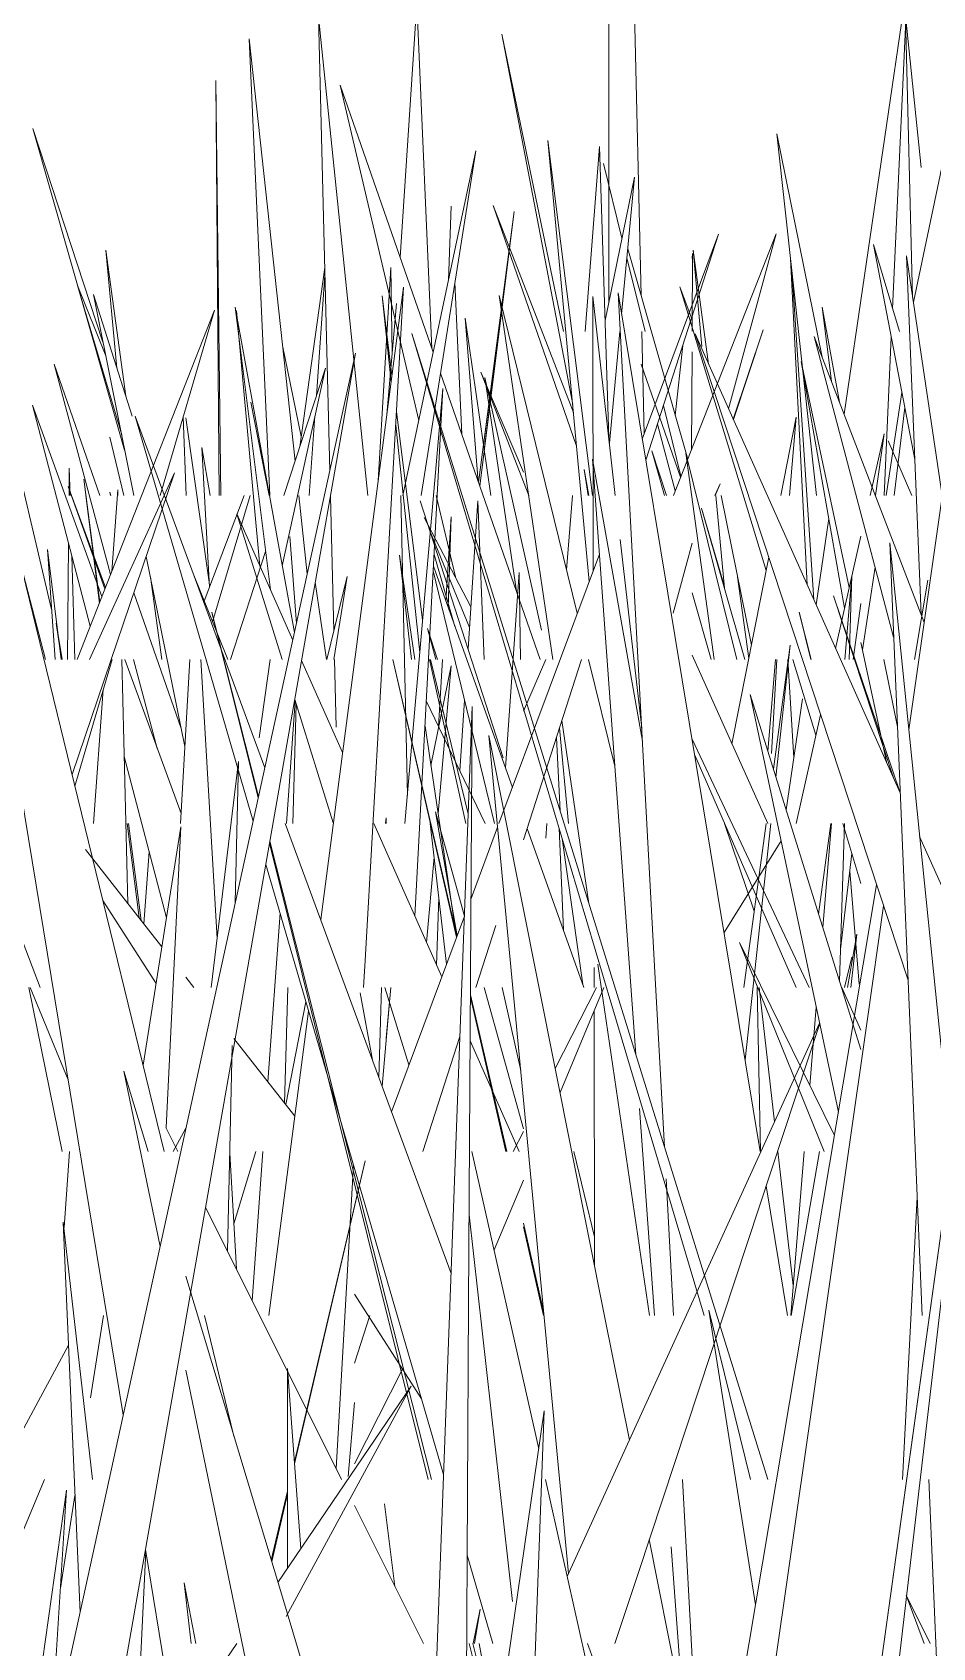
# Model space of a CAD drawing. Header units: millimetres. Extents: x -10020 to 20888, y -4665 to 12339.
# Drawn here: x 2348.54 to 2363.69, y 3088.52 to 3115.7 of the extents above; entities that cross this region are included whole.
import ezdxf

# ---------------------------------------------------------------- set-up
doc = ezdxf.new("R2010")
doc.units = ezdxf.units.MM
doc.layers.add('A-FLOR-HRAL', color=11, linetype='Continuous', lineweight=9)
doc.layers.add('G-IMPT', color=8, linetype='Continuous', lineweight=9)

# ---------------------------------------------------------------- blocks, each defined once
blk = doc.blocks.new('Railing - 2_ x 1_2_-V3-West')
at = {"layer": 'A-FLOR-HRAL'}
blk.add_line((2358.239, 3111.168), (2358.239, 3149.6), dxfattribs=at)
blk = doc.blocks.new('Railing - Railing-380087-West')
blk.add_blockref('Railing - 2_ x 1_2_-V3-West', (0, 0))
blk = doc.blocks.new('Grass Array - 25_dwg-V21-West')
at = {"layer": 'G-IMPT'}
for p, q in [((2360.329, 3109.186), (2360.833, 3110.688)), ((2360.332, 3109.181), (2360.833, 3110.688)), ((2349.62, 3106.446), (2349.437, 3107.901)), ((2349.631, 3106.416), (2349.438, 3107.901))]:
    blk.add_line(p, q, dxfattribs=at)
blk = doc.blocks.new('Grass Array - 25_dwg-V22-West')
at = {"layer": 'G-IMPT'}
for p, q in [((2362.195, 3109.271), (2363.263, 3116.557)), ((2363.011, 3111.046), (2363.263, 3116.557)), ((2352.53, 3107.901), (2352.185, 3115.587)), ((2352.957, 3108.479), (2352.185, 3115.587)), ((2349.302, 3102.809), (2346.414, 3114.615)), ((2350.067, 3092.436), (2346.414, 3114.615)), ((2357.21, 3113.874), (2357.907, 3106.457)), ((2357.21, 3113.874), (2357.964, 3107.901)), ((2355.997, 3113.7), (2354.77, 3107.901)), ((2355.997, 3113.7), (2355.077, 3107.901)), ((2358.799, 3108.85), (2360.084, 3112.297)), ((2358.858, 3108.496), (2360.084, 3112.297)), ((2359.322, 3107.901), (2361.053, 3112.304)), ((2360.252, 3109.359), (2361.053, 3112.304)), ((2363.383, 3108.508), (2362.691, 3112.122)), ((2363.126, 3110.66), (2362.691, 3112.122)), ((2363.846, 3107.901), (2363.243, 3111.932)), ((2363.489, 3105.9), (2363.243, 3111.932)), ((2349.771, 3110.252), (2349.294, 3111.437)), ((2350.04, 3108.92), (2349.294, 3111.437)), ((2353.388, 3100.769), (2354.783, 3111.407)), ((2354.135, 3100.078), (2354.783, 3111.407)), ((2360.785, 3096.865), (2358.392, 3111.31)), ((2359.007, 3099.982), (2358.392, 3111.31)), ((2349.291, 3105.142), (2351.603, 3111.019)), ((2350.688, 3107.901), (2351.603, 3111.019)), ((2354.502, 3109.266), (2354.666, 3111.134)), ((2358.345, 3107.901), (2357.965, 3111.251)), ((2357.974, 3106.636), (2357.965, 3111.251)), ((2359.689, 3110.619), (2363.138, 3102.898)), ((2359.689, 3110.619), (2363.271, 3099.749)), ((2363.271, 3099.749), (2359.689, 3110.619)), ((2360.329, 3109.186), (2360.833, 3110.688)), ((2360.332, 3109.181), (2360.833, 3110.688)), ((2363.542, 3105.764), (2361.693, 3110.579)), ((2361.693, 3110.579), (2363.028, 3105.517)), ((2362.867, 3107.901), (2362.989, 3110.567)), ((2346.22, 3074.856), (2353.976, 3110.298)), ((2352.033, 3099.239), (2353.976, 3110.298)), ((2352.742, 3106.716), (2353.467, 3110.043)), ((2352.769, 3107.901), (2353.467, 3110.043)), ((2356.083, 3109.974), (2356.89, 3107.901)), ((2356.083, 3109.974), (2356.798, 3108.292)), ((2363.283, 3103.957), (2364.138, 3109.929)), ((2355.443, 3109.702), (2354.806, 3102.383)), ((2354.806, 3102.383), (2355.443, 3109.702)), ((2355.443, 3109.702), (2354.975, 3100.823)), ((2348.079, 3109.305), (2348.86, 3105.984)), ((2363.335, 3107.901), (2362.934, 3108.82)), ((2360.389, 3105.142), (2359.533, 3108.613)), ((2360.01, 3105.142), (2359.533, 3108.613)), ((2349.205, 3103.207), (2350.931, 3108.281)), ((2349.497, 3105.142), (2350.931, 3108.281)), ((2358.802, 3103.766), (2357.963, 3108.512)), ((2358.688, 3098.495), (2357.963, 3108.512)), ((2349.759, 3106.332), (2349.138, 3108.053)), ((2349.138, 3108.053), (2349.768, 3106.354)), ((2349.768, 3106.354), (2349.138, 3108.053)), ((2349.671, 3106.108), (2349.402, 3108.174)), ((2349.665, 3106.092), (2349.402, 3108.174)), ((2349.874, 3106.623), (2349.974, 3107.999)), ((2349.976, 3107.901), (2349.974, 3107.999)), ((2353.163, 3106.584), (2353.02, 3107.901)), ((2354.847, 3102.855), (2354.737, 3107.901)), ((2361.725, 3106.062), (2361.938, 3107.517)), ((2348.76, 3105.142), (2348.277, 3107)), ((2351.87, 3105.142), (2352.461, 3106.957)), ((2356.388, 3102.383), (2358.078, 3106.917)), ((2358.79, 3103.987), (2358.429, 3107.164)), ((2359.318, 3105.924), (2359.638, 3107.1)), ((2362.962, 3107.107), (2363.508, 3094.106)), ((2362.962, 3107.107), (2364.006, 3096.865)), ((2351.824, 3105.142), (2351.243, 3106.587)), ((2353.491, 3105.142), (2353.831, 3106.539)), ((2353.61, 3105.142), (2353.831, 3106.539)), ((2356.497, 3103.318), (2356.73, 3106.607)), ((2356.749, 3105.142), (2356.73, 3106.607)), ((2362.208, 3105.142), (2362.325, 3106.55)), ((2362.283, 3105.142), (2362.325, 3106.55)), ((2363.38, 3105.142), (2363.605, 3106.476)), ((2363.026, 3103.15), (2362.014, 3106.212)), ((2363.138, 3102.898), (2362.014, 3106.212)), ((2349.036, 3105.142), (2348.935, 3105.751)), ((2349.029, 3105.142), (2348.935, 3105.751)), ((2361.006, 3103.297), (2361.289, 3105.386)), ((2361.047, 3103.165), (2361.289, 3105.386)), ((2349.252, 3103.013), (2349.877, 3105.142)), ((2350.144, 3101.037), (2350.044, 3105.142)), ((2355.676, 3100.471), (2354.601, 3105.142)), ((2355.681, 3100.485), (2354.603, 3105.142)), ((2355.832, 3102.383), (2355.22, 3105.142)), ((2355.87, 3102.545), (2355.237, 3105.142)), ((2356.798, 3104.272), (2357.175, 3105.142)), ((2356.798, 3102.107), (2357.777, 3105.142)), ((2359.638, 3105.214), (2360.913, 3102.383)), ((2349.565, 3102.383), (2349.729, 3104.638)), ((2360.613, 3104.555), (2362.478, 3098.582)), ((2360.613, 3104.555), (2362.099, 3097.527)), ((2361.493, 3104.478), (2361.219, 3102.613)), ((2355.089, 3081.585), (2355.938, 3104.353)), ((2356.158, 3102.383), (2355.166, 3104.433)), ((2355.878, 3094.308), (2355.938, 3104.353)), ((2357.559, 3102.383), (2357.404, 3103.988)), ((2358.171, 3094.068), (2356.218, 3103.863)), ((2357.56, 3089.762), (2356.218, 3103.863)), ((2357.416, 3102.592), (2357.354, 3103.831)), ((2361.608, 3099.624), (2359.638, 3103.8)), ((2351.546, 3099.624), (2352.006, 3103.426)), ((2351.952, 3101.051), (2352.006, 3103.426)), ((2361.389, 3099.624), (2359.681, 3103.532)), ((2349.302, 3102.809), (2350.756, 3096.865)), ((2348.671, 3099.624), (2347.613, 3102.383)), ((2350.333, 3100.797), (2350.133, 3102.383)), ((2350.368, 3100.753), (2350.156, 3102.383)), ((2350.401, 3098.316), (2351.036, 3102.329)), ((2350.791, 3097.269), (2351.036, 3102.329)), ((2355.918, 3101.123), (2356.365, 3102.321)), ((2360.182, 3102.383), (2360.682, 3100.906)), ((2360.682, 3100.906), (2360.182, 3102.383)), ((2360.508, 3099.624), (2360.882, 3102.383)), ((2360.53, 3098.409), (2360.962, 3102.383)), ((2361.836, 3100.637), (2361.981, 3102.383)), ((2362.12, 3099.728), (2362.2, 3102.383)), ((2360.175, 3100.547), (2361.134, 3102.092)), ((2363.465, 3102.166), (2368.298, 3091.347)), ((2350.716, 3100.309), (2349.429, 3101.948)), ((2361.331, 3077.552), (2364.691, 3101.756)), ((2364.691, 3101.756), (2361.931, 3078.145)), ((2364.691, 3101.756), (2363.366, 3092.211)), ((2359.214, 3080.384), (2362.742, 3101.352)), ((2350.618, 3099.688), (2349.723, 3101.086)), ((2362.581, 3099.056), (2362.859, 3100.997)), ((2354.58, 3097.533), (2355.806, 3100.822)), ((2355.997, 3099.624), (2356.333, 3100.667)), ((2360.433, 3100.379), (2362.033, 3097.133)), ((2360.433, 3100.379), (2361.857, 3096.865)), ((2362.202, 3099.624), (2362.323, 3100.132)), ((2354.135, 3100.078), (2354.109, 3099.624)), ((2357.987, 3099.958), (2357.987, 3099.624)), ((2359.007, 3099.982), (2359.173, 3096.936)), ((2349.036, 3096.865), (2348.478, 3099.624)), ((2351.254, 3099.624), (2351.117, 3099.798)), ((2354.566, 3099.624), (2354.491, 3098.771)), ((2356.755, 3098.226), (2356.444, 3099.624)), ((2357.335, 3098.261), (2358.027, 3099.624)), ((2357.415, 3097.859), (2358.154, 3099.624)), ((2360.735, 3099.624), (2360.786, 3096.865)), ((2360.764, 3099.624), (2361.023, 3097.361)), ((2362.155, 3099.624), (2362.478, 3098.907)), ((2352.8, 3097.655), (2353.14, 3099.38)), ((2354.421, 3097.964), (2354.544, 3099.378)), ((2356.505, 3096.865), (2355.908, 3099.459)), ((2356.518, 3096.865), (2355.909, 3099.499)), ((2352.033, 3099.239), (2347.255, 3072.034)), ((2352.514, 3094.106), (2353.185, 3099.224)), ((2357.988, 3099.227), (2357.996, 3094.943)), ((2362.581, 3099.056), (2358.797, 3072.615)), ((2361.617, 3097.977), (2361.725, 3099.294)), ((2352.954, 3097.459), (2351.926, 3098.768)), ((2355.107, 3096.865), (2355.731, 3098.799)), ((2357.538, 3089.713), (2361.782, 3099.026)), ((2358.734, 3089.783), (2361.784, 3099.017)), ((2351.82, 3095.189), (2351.898, 3098.646)), ((2350.484, 3096.865), (2350.077, 3098.215)), ((2350.687, 3095.268), (2350.077, 3098.215)), ((2358.754, 3097.588), (2359.006, 3094.106)), ((2350.782, 3097.269), (2350.983, 3096.865)), ((2356.626, 3096.865), (2356.798, 3097.203)), ((2349.07, 3095.583), (2349.163, 3096.865)), ((2351.926, 3095.648), (2352.295, 3096.865)), ((2357.056, 3091.863), (2355.933, 3096.865)), ((2361.08, 3096.865), (2361.338, 3094.608)), ((2361.297, 3094.106), (2361.525, 3096.865)), ((2352.945, 3091.642), (2354.139, 3096.706)), ((2352.948, 3091.607), (2354.139, 3096.706)), ((2353.938, 3096.639), (2353.646, 3091.533)), ((2356.305, 3095.207), (2356.798, 3096.384)), ((2359.201, 3096.406), (2359.326, 3094.106)), ((2361.243, 3094.106), (2360.882, 3096.285)), ((2363.179, 3091.347), (2363.424, 3096.097)), ((2351.452, 3095.927), (2353.739, 3091.347)), ((2356.614, 3089.293), (2355.887, 3095.797)), ((2349.551, 3091.347), (2349.056, 3095.677)), ((2349.339, 3089.11), (2349.056, 3095.677)), ((2356.798, 3095.657), (2357.14, 3094.176)), ((2357.14, 3094.106), (2356.798, 3095.594)), ((2352.743, 3089.368), (2351.117, 3094.764)), ((2355.086, 3092.702), (2353.957, 3094.466)), ((2355.878, 3094.308), (2355.812, 3083.322)), ((2360.62, 3091.347), (2359.919, 3094.193)), ((2360.704, 3089.238), (2359.919, 3094.193)), ((2349.515, 3092.719), (2349.734, 3094.106)), ((2351.431, 3094.106), (2351.928, 3092.073)), ((2353.957, 3093.301), (2354.217, 3094.106)), ((2358.171, 3094.068), (2358.582, 3092.005)), ((2356.064, 3069.275), (2351.117, 3093.187)), ((2352.828, 3089.846), (2352.832, 3093.211)), ((2353.052, 3090.176), (2352.832, 3093.211)), ((2353.957, 3091.61), (2354.766, 3093.202)), ((2352.67, 3089.613), (2354.911, 3092.918)), ((2352.805, 3089.04), (2354.911, 3092.918)), ((2353.849, 3091.396), (2353.957, 3092.643)), ((2353.849, 3091.396), (2353.957, 3092.643)), ((2356.006, 3084.653), (2357.149, 3092.503)), ((2356.602, 3077.552), (2357.149, 3092.503)), ((2361.331, 3077.552), (2363.366, 3092.211)), ((2348.033, 3083.522), (2349.111, 3091.166)), ((2348.839, 3086.823), (2349.111, 3091.166)), ((2352.556, 3089.99), (2352.829, 3091.15)), ((2359.393, 3081.447), (2357.171, 3091.347)), ((2359.476, 3091.347), (2359.863, 3084.236)), ((2363.623, 3091.347), (2364.023, 3081.835)), ((2349.254, 3091.074), (2349.008, 3089.515)), ((2352.564, 3089.963), (2352.829, 3091.098)), ((2353.957, 3090.91), (2355.117, 3088.588)), ((2358.915, 3090.333), (2359.813, 3085.829)), ((2350.277, 3086.671), (2350.445, 3090.14)), ((2350.95, 3087.076), (2350.44, 3090.169)), ((2359.288, 3090.213), (2359.487, 3087.465)), ((2351.289, 3088.588), (2351.09, 3089.605)), ((2351.211, 3088.588), (2351.09, 3089.605)), ((2358.734, 3089.783), (2358.339, 3088.588)), ((2352.743, 3089.368), (2357.968, 3072.034)), ((2356.069, 3089.165), (2355.951, 3088.588)), ((2356.069, 3089.165), (2355.978, 3088.588)), ((2349.65, 3085.159), (2351.975, 3088.588))]:
    blk.add_line(p, q, dxfattribs=at)
blk = doc.blocks.new('Grass Array - 25_dwg-V24-West')
at = {"layer": 'G-IMPT'}
for p, q in [((2350.904, 3096.865), (2351.117, 3097.259)), ((2347.925, 3091.347), (2349.145, 3093.607)), ((2348.277, 3090.229), (2348.744, 3091.347))]:
    blk.add_line(p, q, dxfattribs=at)
blk = doc.blocks.new('Grass Array - Grass Array-V25-West')
for name in ['Grass Array - 25_dwg-V24-West', 'Grass Array - 25_dwg-V22-West', 'Grass Array - 25_dwg-V21-West']:
    blk.add_blockref(name, (0, 0))
blk = doc.blocks.new('Grass Array - 25_dwg-V32-West')
at = {"layer": 'G-IMPT'}
for p in [(1962.101, 3109.186), (1962.103, 3109.181)]:
    blk.add_line(p, (1962.604, 3110.688), dxfattribs=at)
blk = doc.blocks.new('Grass Array - 25_dwg-V33-West')
at = {"layer": 'G-IMPT'}
for p, q in [((2360.329, 3109.186), (2360.833, 3110.688)), ((2360.332, 3109.181), (2360.833, 3110.688)), ((2349.62, 3106.446), (2349.437, 3107.901)), ((2349.631, 3106.416), (2349.438, 3107.901))]:
    blk.add_line(p, q, dxfattribs=at)
blk = doc.blocks.new('Grass Array - 25_dwg-V34-West')
at = {"layer": 'G-IMPT'}
for p, q in [((2360.329, 3109.186), (2360.833, 3110.688)), ((2360.332, 3109.181), (2360.833, 3110.688)), ((2349.62, 3106.446), (2349.437, 3107.901)), ((2349.631, 3106.416), (2349.438, 3107.901))]:
    blk.add_line(p, q, dxfattribs=at)
blk = doc.blocks.new('Grass Array - Grass Array-V35-West')
for name, p in [('Grass Array - 25_dwg-V33-West', (0, 0)), ('Grass Array - 25_dwg-V34-West', (0, 0)), ('Grass Array - 25_dwg-V34-West', (0, 0)), ('Grass Array - 25_dwg-V34-West', (0, 0)), ('Grass Array - 25_dwg-V34-West', (0, 0)), ('Grass Array - 25_dwg-V34-West', (0, 0)), ('Grass Array - 25_dwg-V34-West', (0, 0)), ('Grass Array - 25_dwg-V34-West', (0, 0)), ('Grass Array - 25_dwg-V34-West', (0, 0)), ('Grass Array - 25_dwg-V32-West', (398.228, 0))]:
    blk.add_blockref(name, p)
blk = doc.blocks.new('Grass Array - 25_dwg-V39-West')
at = {"layer": 'G-IMPT'}
for p, q in [((2353.541, 3108.312), (2353.351, 3115.957)), ((2354.184, 3107.901), (2353.351, 3115.957)), ((2357.471, 3110.66), (2356.436, 3115.664)), ((2357.628, 3109.432), (2356.436, 3115.664)), ((2361.828, 3110.228), (2361.063, 3113.989)), ((2361.063, 3113.989), (2361.73, 3107.901)), ((2357.838, 3110.66), (2358.08, 3113.774)), ((2358.234, 3108.876), (2358.08, 3113.774)), ((2358.165, 3113.419), (2358.146, 3113.486)), ((2358.457, 3112.231), (2358.146, 3113.486)), ((2358.172, 3110.846), (2358.668, 3113.255)), ((2358.451, 3110.955), (2358.668, 3113.255)), ((2356.291, 3112.779), (2357.689, 3108.746)), ((2356.291, 3112.779), (2357.64, 3109.3)), ((2350.11, 3109.572), (2349.775, 3112.031)), ((2349.959, 3110.043), (2349.775, 3112.031)), ((2358.847, 3110.66), (2358.54, 3111.898)), ((2359.563, 3108.513), (2358.554, 3112.053)), ((2361.574, 3106.399), (2361.294, 3111.884)), ((2354.356, 3108.15), (2354.571, 3111.737)), ((2354.592, 3110.292), (2354.571, 3111.737)), ((2361.686, 3106.148), (2361.314, 3111.697)), ((2350.216, 3109.239), (2349.563, 3111.281)), ((2350.247, 3107.901), (2349.563, 3111.281)), ((2354.574, 3109.81), (2354.42, 3111.26)), ((2354.588, 3109.919), (2354.42, 3111.26)), ((2356.394, 3111.266), (2357.706, 3105.919)), ((2356.394, 3111.266), (2357.295, 3105.142)), ((2360.882, 3106.637), (2359.432, 3111.414)), ((2359.638, 3110.858), (2359.432, 3111.414)), ((2352.947, 3105.596), (2351.947, 3111.071)), ((2352.542, 3106.314), (2351.947, 3111.071)), ((2358.288, 3099.32), (2354.92, 3110.626)), ((2360.909, 3091.347), (2354.92, 3110.626)), ((2358.245, 3108.781), (2358.423, 3110.66)), ((2349.853, 3106.571), (2348.902, 3110.111)), ((2349.673, 3107.901), (2348.902, 3110.111)), ((2362.283, 3106.351), (2361.474, 3110.155)), ((2362.204, 3106.004), (2361.474, 3110.155)), ((2363.167, 3109.637), (2362.902, 3107.901)), ((2349.708, 3106.203), (2348.537, 3109.423)), ((2349.511, 3105.701), (2348.537, 3109.423)), ((2359.45, 3108.226), (2359.155, 3109.416)), ((2363.215, 3109.385), (2363.04, 3107.901)), ((2352.253, 3102.424), (2350.266, 3109.239)), ((2352.448, 3103.318), (2350.266, 3109.239)), ((2355.056, 3105.259), (2354.65, 3109.087)), ((2355.104, 3105.803), (2354.663, 3109.317)), ((2361.131, 3107.901), (2361.391, 3109.22)), ((2361.278, 3107.901), (2361.391, 3109.22)), ((2362.633, 3107.901), (2362.867, 3108.937)), ((2362.725, 3107.901), (2362.867, 3108.937)), ((2359.204, 3107.901), (2358.96, 3108.655)), ((2359.174, 3107.901), (2358.96, 3108.655)), ((2357.9, 3107.901), (2357.82, 3108.339)), ((2357.889, 3107.901), (2357.82, 3108.339)), ((2349.84, 3107.957), (2349.856, 3107.901)), ((2349.84, 3107.957), (2349.851, 3107.901)), ((2353.608, 3105.623), (2353.552, 3107.884)), ((2356.458, 3103.489), (2355.063, 3107.814)), ((2357.526, 3106.653), (2357.623, 3107.901)), ((2352.918, 3105.465), (2351.975, 3107.592)), ((2352.741, 3105.142), (2351.975, 3107.592)), ((2355.496, 3106.121), (2355.582, 3107.545)), ((2355.533, 3106.018), (2355.582, 3107.545)), ((2360.523, 3105.142), (2359.798, 3107.688)), ((2352.869, 3107.209), (2352.98, 3105.749)), ((2362.052, 3105.329), (2362.478, 3107.217)), ((2349.024, 3105.142), (2348.789, 3106.995)), ((2348.92, 3105.142), (2348.789, 3106.995)), ((2351.101, 3103.678), (2350.454, 3106.878)), ((2354.915, 3105.142), (2354.712, 3106.897)), ((2354.975, 3105.142), (2354.712, 3106.897)), ((2355.286, 3106.711), (2356.614, 3102.99)), ((2355.647, 3105.699), (2355.296, 3106.907)), ((2360.308, 3103.726), (2360.927, 3106.863)), ((2362.718, 3106.696), (2362.505, 3105.304)), ((2350.713, 3105.142), (2350.523, 3106.533)), ((2353.485, 3105.142), (2353.298, 3106.442)), ((2355.282, 3106.632), (2356.311, 3102.383)), ((2356.311, 3102.383), (2355.282, 3106.632)), ((2351.039, 3103.984), (2350.244, 3106.263)), ((2359.956, 3105.142), (2359.638, 3106.265)), ((2352.338, 3102.814), (2351.559, 3105.938)), ((2352.343, 3102.837), (2351.559, 3105.938)), ((2362.35, 3105.142), (2362.478, 3106.085)), ((2362.906, 3103.419), (2362.478, 3105.43)), ((2351.038, 3102.55), (2350.094, 3105.142)), ((2350.639, 3103.646), (2350.237, 3105.142)), ((2351.028, 3102.383), (2351.184, 3105.142)), ((2351.645, 3100.449), (2351.371, 3105.142)), ((2353.756, 3103.575), (2353.067, 3105.127)), ((2353.648, 3104.003), (2353.62, 3105.142)), ((2355.243, 3103.356), (2355.584, 3105.037)), ((2355.364, 3102.553), (2355.584, 3105.037)), ((2355.369, 3104.013), (2355.437, 3105.142)), ((2357.897, 3105.142), (2358.337, 3103.349)), ((2360.91, 3103.602), (2361.042, 3105.142)), ((2361.722, 3103.868), (2361.335, 3105.142)), ((2363.092, 3104.01), (2362.862, 3105.142)), ((2353.601, 3102.394), (2352.952, 3104.469)), ((2352.812, 3102.383), (2352.96, 3104.443)), ((2352.918, 3102.383), (2352.977, 3104.387)), ((2361.387, 3102.383), (2361.8, 3104.212)), ((2355.676, 3100.472), (2355.144, 3104.019)), ((2357.446, 3104.117), (2357.9, 3101.034)), ((2350.794, 3100.798), (2350.084, 3103.512)), ((2355.318, 3102.581), (2355.806, 3100.822)), ((2355.318, 3102.581), (2355.683, 3100.491)), ((2355.683, 3100.491), (2355.318, 3102.581)), ((2355.582, 3094.813), (2352.793, 3102.383)), ((2355.427, 3099.804), (2354.284, 3102.383)), ((2354.48, 3102.383), (2354.492, 3102.476)), ((2354.489, 3102.383), (2354.492, 3102.476)), ((2355.506, 3100.016), (2355.233, 3102.383)), ((2356.86, 3102.301), (2357.816, 3099.624)), ((2357.175, 3102.138), (2357.194, 3102.383)), ((2357.4, 3102.302), (2357.471, 3100.592)), ((2361.767, 3100.86), (2361.974, 3102.383)), ((2362.478, 3101.376), (2362.173, 3102.383)), ((2354.177, 3095.442), (2352.528, 3102.054)), ((2355.25, 3091.347), (2352.533, 3102.086)), ((2357.45, 3102.133), (2357.799, 3099.672)), ((2350.415, 3100.693), (2350.504, 3101.906)), ((2355.171, 3100.381), (2355.298, 3101.814)), ((2362.327, 3101.876), (2362.137, 3100.271)), ((2353.468, 3098.254), (2352.465, 3101.695)), ((2362.292, 3101.581), (2362.447, 3099.682)), ((2355.339, 3100.001), (2355.376, 3101.14)), ((2352.5, 3098.037), (2352.704, 3100.875)), ((2362.409, 3100.521), (2362.254, 3099.624)), ((2362.254, 3099.624), (2362.409, 3100.521)), ((2362.409, 3100.521), (2362.307, 3099.624)), ((2358.919, 3094.106), (2358.049, 3100.017)), ((2349.139, 3098.069), (2348.5, 3099.624)), ((2352.78, 3097.68), (2352.837, 3099.624)), ((2354.368, 3098.107), (2354.411, 3099.624)), ((2354.874, 3098.322), (2354.467, 3099.624)), ((2356.138, 3099.624), (2356.798, 3097.247)), ((2354.261, 3098.398), (2354.054, 3099.531)), ((2358.288, 3099.32), (2359.841, 3094.106)), ((2356.587, 3097.185), (2355.904, 3098.727)), ((2353.468, 3098.254), (2355.456, 3091.431)), ((2356.587, 3097.185), (2356.729, 3096.865)), ((2352.236, 3094.357), (2352.416, 3096.865)), ((2357.995, 3095.431), (2357.648, 3096.865)), ((2361.779, 3096.865), (2361.304, 3094.106)), ((2361.304, 3094.106), (2361.779, 3096.865)), ((2351.971, 3094.888), (2351.857, 3096.828)), ((2354.177, 3095.442), (2355.199, 3091.347)), ((2354.464, 3090.937), (2354.638, 3089.546)), ((2355.852, 3090.071), (2356.284, 3088.588)), ((2363.24, 3089.399), (2363.645, 3088.588)), ((2363.24, 3089.399), (2363.542, 3088.588)), ((2363.542, 3088.588), (2363.24, 3089.399)), ((2355.887, 3088.588), (2356.324, 3086.838)), ((2356.348, 3087.006), (2355.948, 3088.588)), ((2356.331, 3087.064), (2356.053, 3088.588)), ((2359.638, 3083.806), (2357.876, 3088.588))]:
    blk.add_line(p, q, dxfattribs=at)
blk = doc.blocks.new('Grass Array - Grass Array-V40-West')
blk.add_blockref('Grass Array - 25_dwg-V39-West', (0, 0))
blk = doc.blocks.new('Grass Array - 25_dwg-V31-West')
at = {"layer": 'G-IMPT'}
for p in [(1933.912, 3105.142), (1933.915, 3105.142)]:
    blk.add_line(p, (1933.714, 3105.938), dxfattribs=at)
blk = doc.blocks.new('Grass Array - 25_dwg-V45-West')
at = {"layer": 'G-IMPT'}
for p, q in [((2363.348, 3111.233), (2363.23, 3115.957)), ((2363.493, 3113.419), (2363.234, 3115.919)), ((2355.28, 3110.313), (2353.715, 3114.804)), ((2355.037, 3109.163), (2353.715, 3114.804)), ((2348.545, 3114.075), (2350.087, 3108.666)), ((2348.545, 3114.075), (2349.724, 3110.482)), ((2349.724, 3110.482), (2348.545, 3114.075)), ((2359.915, 3110.113), (2359.654, 3112.031)), ((2359.804, 3110.408), (2359.654, 3112.031)), ((2352.366, 3106.71), (2351.972, 3111.006)), ((2362.118, 3109.471), (2361.826, 3111.071)), ((2361.982, 3109.827), (2361.826, 3111.071)), ((2355.819, 3110.884), (2356.04, 3108.133)), ((2355.819, 3110.884), (2356.25, 3107.901)), ((2353.06, 3108.896), (2352.746, 3110.426)), ((2357.082, 3105.142), (2355.404, 3109.959)), ((2359.444, 3108.211), (2358.781, 3110.111)), ((2357.101, 3105.637), (2356.15, 3109.889)), ((2356.682, 3106.291), (2356.15, 3109.889)), ((2352.523, 3107.901), (2352.214, 3109.471)), ((2359.353, 3107.981), (2359.053, 3109.099)), ((2350.076, 3107.901), (2349.843, 3108.885)), ((2351.531, 3107.901), (2351.391, 3108.71)), ((2351.518, 3106.358), (2351.391, 3108.71)), ((2355.654, 3106.531), (2355.333, 3107.901)), ((2360.181, 3106.343), (2360.037, 3107.901)), ((2360.635, 3105.385), (2360.126, 3107.901)), ((2355.915, 3106.03), (2355.132, 3107.531)), ((2359.798, 3107.688), (2360.177, 3106.388)), ((2355.892, 3105.682), (2355.236, 3107.278)), ((2360.59, 3105.157), (2360.403, 3106.533)), ((2355.352, 3105.142), (2355.184, 3105.661)), ((2355.328, 3105.142), (2355.184, 3105.661)), ((2360.974, 3103.56), (2361.063, 3105.142)), ((2361.347, 3103.486), (2361.25, 3105.142))]:
    blk.add_line(p, q, dxfattribs=at)
blk = doc.blocks.new('Grass Array - 25_dwg-V46-West')
at = {"layer": 'G-IMPT'}
for p, q in [((2351.682, 3107.901), (2351.622, 3114.884)), ((2351.71, 3107.901), (2351.622, 3114.884)), ((2356.127, 3108.748), (2356.645, 3112.679)), ((2356.14, 3108.662), (2356.645, 3112.679))]:
    blk.add_line(p, q, dxfattribs=at)
blk = doc.blocks.new('Grass Array - 25_dwg-V47-West')
at = {"layer": 'G-IMPT'}
for p, q in [((2358.652, 3116.683), (2358.778, 3111.267)), ((2354.723, 3111.911), (2355.004, 3116.185)), ((2355.258, 3110.376), (2355.004, 3116.185)), ((2363.36, 3111.152), (2364.273, 3115.504)), ((2351.682, 3107.901), (2351.622, 3114.884)), ((2351.71, 3107.901), (2351.622, 3114.884)), ((2355.537, 3111.527), (2355.586, 3112.771)), ((2356.045, 3108.119), (2356.645, 3112.679)), ((2356.064, 3108.062), (2356.645, 3112.679)), ((2359.638, 3111.89), (2359.647, 3111.974)), ((2359.639, 3110.666), (2359.647, 3111.974)), ((2353.036, 3108.722), (2353.456, 3111.736)), ((2353.315, 3109.577), (2353.459, 3111.608)), ((2355.762, 3108.931), (2355.645, 3111.483)), ((2358.792, 3110.66), (2358.833, 3108.94)), ((2359.354, 3109.247), (2359.48, 3110.425)), ((2359.626, 3108.673), (2359.636, 3110.32)), ((2351.123, 3107.901), (2351.076, 3109.223)), ((2351.513, 3106.445), (2351.117, 3109.206)), ((2353.196, 3107.901), (2353.291, 3109.234)), ((2349.154, 3107.901), (2349.158, 3108.361)), ((2349.171, 3107.901), (2349.158, 3108.361)), ((2360.02, 3107.901), (2360.107, 3108.1)), ((2360.026, 3107.901), (2360.107, 3108.1)), ((2351.43, 3106.123), (2352.098, 3107.901)), ((2351.57, 3105.775), (2352.203, 3107.901)), ((2355.868, 3105.321), (2356.034, 3107.811)), ((2356.139, 3105.142), (2356.034, 3107.811)), ((2349.128, 3105.142), (2349.146, 3107.096)), ((2349.25, 3105.142), (2349.2, 3106.891)), ((2352.354, 3103.823), (2352.538, 3105.142)), ((2355.731, 3103.267), (2355.81, 3104.453))]:
    blk.add_line(p, q, dxfattribs=at)
blk = doc.blocks.new('Grass Array - Grass Array-V49-West')
for name, p in [('Grass Array - 25_dwg-V47-West', (0, 0)), ('Grass Array - 25_dwg-V45-West', (0, 0)), ('Grass Array - 25_dwg-V46-West', (0, 0)), ('Grass Array - 25_dwg-V46-West', (0, 0)), ('Grass Array - 25_dwg-V46-West', (0, 0)), ('Grass Array - 25_dwg-V31-West', (427.724, 0)), ('Grass Array - 25_dwg-V31-West', (427.724, 0)), ('Grass Array - 25_dwg-V31-West', (427.724, 0))]:
    blk.add_blockref(name, p)

msp = doc.modelspace()

# ---------------------------------------------------------------- block references
for name in ['Railing - Railing-380087-West', 'Grass Array - Grass Array-V49-West', 'Grass Array - Grass Array-V25-West', 'Grass Array - Grass Array-V40-West', 'Grass Array - Grass Array-V35-West']:
    msp.add_blockref(name, (0, 0))

doc.saveas('drawing.dxf')
